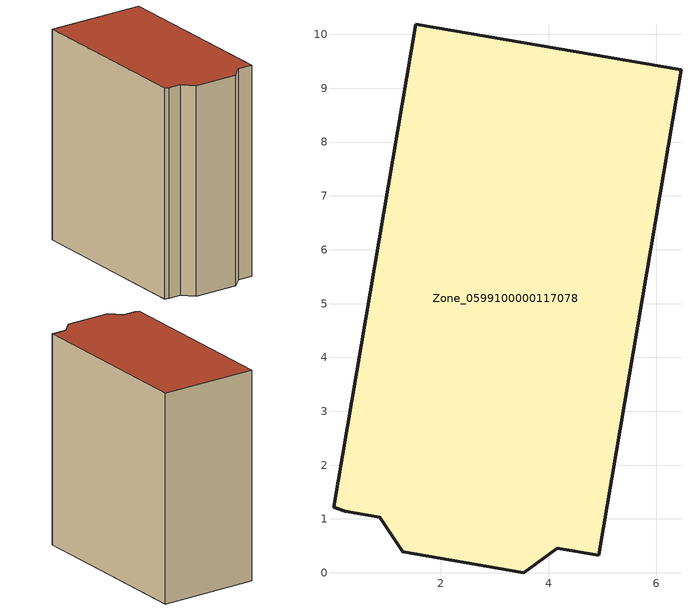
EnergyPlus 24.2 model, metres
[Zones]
Zone_0599100000117078
 floor ground (C_G): 0.22,1.14 0.01,1.21 1.53,10.19 6.46,9.34 4.93,0.33 4.16,0.46 3.54,0 1.29,0.39 0.86,1.03 z0
 wall outside (C_F): 0.86,1.03 1.29,0.39 3.54,0 4.16,0.46 4.93,0.33 6.46,9.34 1.53,10.19 0.01,1.21 0.22,1.14 0.86,1.03 z0:10.72
 roof outside (C_R): 0.01,1.21 0.22,1.14 0.86,1.03 1.29,0.39 3.54,0 4.16,0.46 4.93,0.33 6.46,9.34 1.53,10.19 z10.72
[BUILDING]
Pand.0599100000117078: North Axis=0; Terrain=City; Loads Convergence Tolerance Value=0.04; Temperature Convergence Tolerance Value=0.4; Solar Distribution=FullExterior; Maximum Number of Warmup Days=25; Minimum Number of Warmup Days=1
[Site:Location]
Rotterdam.The.Hague.AP_ZH_NLD Design_Conditions: Latitude=51.96; Longitude=4.45; Time Zone=1; Elevation=-4.5
[SITE:GROUNDTEMPERATURE:BUILDINGSURFACE]
18, 18, 18, 18, 18, 18, 18, 18, 18, 18, 18, 18
[MATERIAL] Thermal Absorptance=0.9; Solar Absorptance=0.7; Visible Absorptance=0.7
Name | Roughness | Thickness | Conductivity | Density | Specific Heat
G.TI.1946 | MediumSmooth | 0.15 | 1 | 540 | 1210
F.TI.1946 | Rough | 0.3 | 0.857143 | 1920 | 840
R.TI.1946 | MediumRough | 0.2 | 0.1 | 1500 | 1000
[CONSTRUCTION]
C_G: G.TI.1946
C_F: F.TI.1946
C_R: R.TI.1946
[ZONE]
Zone_0599100000117078: Type=1; Multiplier=1; Ceiling Height=Autocalculate; Volume=Autocalculate; Floor Area=autocalculate; Part of Total Floor Area=Yes
[ZONEINFILTRATION:DESIGNFLOWRATE]
Infil_Zone_0599100000117078: Zone or ZoneList or Space or SpaceList=Zone_0599100000117078; Schedule=AlwaysOn; Design Flow Rate Calculation Method=Flow/Area; Flow Rate per Floor Area=0.003; Constant Term Coefficient=1; Temperature Term Coefficient=0; Velocity Term Coefficient=0; Velocity Squared Term Coefficient=0
[HVACTEMPLATE:ZONE:IDEALLOADSAIRSYSTEM]
Zone_0599100000117078: Maximum Heating Supply Air Temperature=50; Minimum Cooling Supply Air Temperature=13; Maximum Heating Supply Air Humidity Ratio=0.0156; Minimum Cooling Supply Air Humidity Ratio=0.0077; Heating Limit=NoLimit; Cooling Limit=NoLimit; Dehumidification Control Type=ConstantSensibleHeatRatio; Cooling Sensible Heat Ratio=0.7; Dehumidification Setpoint=60; Humidification Control Type=None; Humidification Setpoint=30; Outdoor Air Method=None; Outdoor Air Flow Rate per Person=0.00944; Outdoor Air Flow Rate per Zone Floor Area=0; Outdoor Air Flow Rate per Zone=0; Demand Controlled Ventilation Type=None; Outdoor Air Economizer Type=NoEconomizer; Heat Recovery Type=None; Sensible Heat Recovery Effectiveness=0.7; Latent Heat Recovery Effectiveness=0.65
[ZONECONTROL:THERMOSTAT]
ThermostatControl_Zone_0599100000117078: Zone or ZoneList=Zone_0599100000117078; Control Type Schedule=DualSetpointControlType; Control 1=Thermostat_Zone_0599100000117078; Temperature Difference Between Cutout And Setpoint=0
[THERMOSTATSETPOINT:DUALSETPOINT]
Thermostat_Zone_0599100000117078: Heating Setpoint Temperature Schedule=HeatingSetpoint_Zone_0599100000117078; Cooling Setpoint Temperature Schedule=CoolingSetpoint_Zone_0599100000117078
[SCHEDULE:COMPACT]
HeatingSetpoint_Zone_0599100000117078: Through: 12/31, For: AllDays, Until: 24:00, 21
CoolingSetpoint_Zone_0599100000117078: Through: 12/31, For: AllDays, Until: 24:00, 24
DualSetpointControlType: Through: 12/31, For: AllDays, Until: 24:00, 4
AlwaysOn: Through: 12/31, For: AllDays, Until: 24:00, 1
